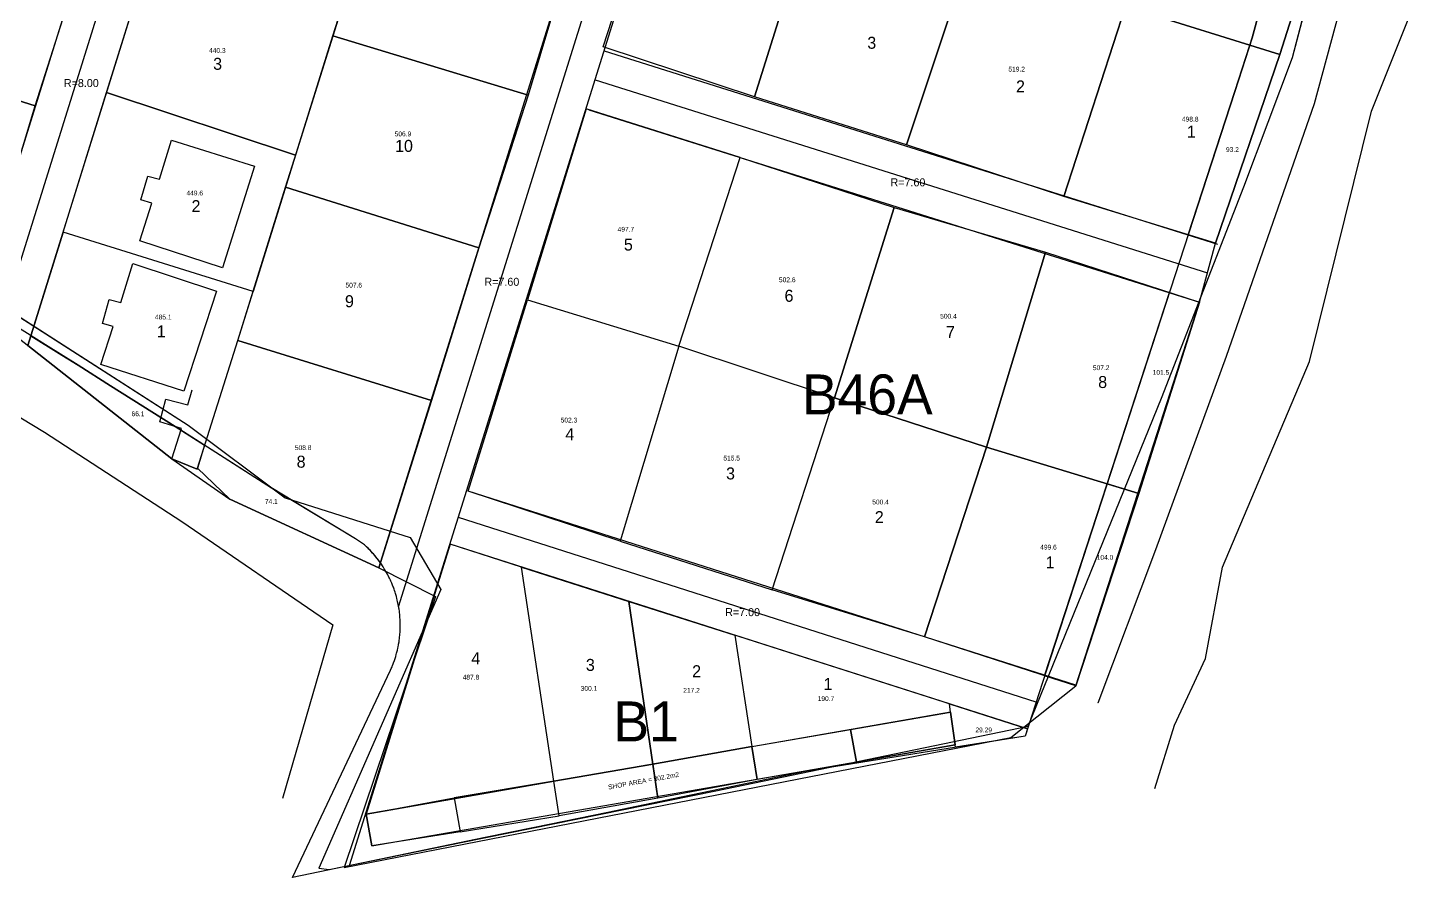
# Model space of a CAD drawing. Header units: inches. Extents: x 461960 to 463067, y 992848 to 993579.
# Drawn here: x 462524.5 to 462696.8, y 993022.9 to 993129.2 of the extents above; entities that cross this region are included whole.
import ezdxf

# ---------------------------------------------------------------- set-up
doc = ezdxf.new("R2010")
doc.units = ezdxf.units.IN
doc.header["$MEASUREMENT"] = 0
for name, color, linetype in [('bulding', 56, 'Continuous'), ('fence', 6, 'Continuous'), ('green', 90, 'Continuous'), ('road', 1, 'Continuous'), ('text', 55, 'Continuous')]:
    doc.layers.add(name, color=color, linetype=linetype)
doc.layers.add('H', color=7, linetype='Continuous', lineweight=100)
doc.layers.add('R', color=2, linetype='Continuous', lineweight=30)

msp = doc.modelspace()

# ---------------------------------------------------------------- linework, layer by layer
at = {"color": 3}
for p, q in [((462682.5546, 993125.4611), (462708.495, 993223.7253)), ((462676.4611, 993109.2589), (462682.5546, 993125.4611)), ((462666.1759, 993082.845), (462676.4611, 993109.2589)), ((462516.597, 993097.3723), (462544.547, 993079.4596)), ((462649.5348, 993041.8102), (462666.1759, 993082.845)), ((462544.547, 993079.4596), (462556.6602, 993070.3736)), ((462556.6602, 993070.3736), (462572.2714, 993065.4391)), ((462572.2714, 993065.4391), (462576.0969, 993058.9)), ((462576.0969, 993058.9), (462560.8589, 993024.0847)), ((462610.5019, 993033.7558), (462649.5348, 993041.8102)), ((462578.8471, 993027.3057), (462610.5019, 993033.7558)), ((462562.1633, 993023.9185), (462578.8471, 993027.3057)), ((462560.8589, 993024.0847), (462562.1633, 993023.9185))]:
    msp.add_line(p, q, dxfattribs=at)
at = {"color": 3, "lineweight": 30}
msp.add_lwpolyline([(462397.1874, 993134.6439), (462419.1165, 993130.6922), (462453.1739, 993121.9635), (462454.0673, 993121.8876), (462482.1223, 993113.1033), (462511.1719, 993100.8413), (462516.597, 993097.3723), (462544.547, 993079.4596), (462556.6602, 993070.3736), (462572.2714, 993065.4391), (462576.0969, 993058.9), (462560.8589, 993024.0847), (462562.1633, 993023.9185), (462578.8471, 993027.3057), (462610.5019, 993033.7558), (462649.5348, 993041.8102), (462666.1759, 993082.845), (462676.4611, 993109.2589), (462682.5546, 993125.4611), (462708.495, 993223.7253)], dxfattribs=at)
at = {"layer": 'bulding', "color": 34, "lineweight": 30}
for points in [[(462683.8168604983, 993151.1171109681), (462688.5039, 993149.5455), (462680.9569, 993125.807), (462677.2253091141, 993126.9709167371), (462677.5263, 993127.8958999999), (462683.8168604983, 993151.1171109681)], [(462677.2253091141, 993126.9709167371), (462680.9569, 993125.807), (462672.9219, 993102.209), (462669.5107357579, 993103.2623809855), (462675.3437999999, 993121.1887999997)], [(462667.1687318712, 993096.0648358763), (462670.9185, 993094.8472), (462663.3345, 993070.9242), (462659.3793845006, 993072.1262850532)], [(462659.3793845006, 993072.1262850532), (462663.3345, 993070.9242), (462655.474, 993046.8756), (462651.5755954814, 993048.1341410151)]]:
    msp.add_lwpolyline(points, close=True, dxfattribs=at)
at = {"layer": 'bulding', "color": 17, "extrusion": (0.07285852026319359, 0.01007929341606374, 0.9972913535518548)}
for points, elevation in [([(920349.5068452175, -592473.7729973481), (920353.971107388, -592475.9252410629), (920354.5645727463, -592474.5898386028), (920357.3910031029, -592475.8705520178), (920356.8116081432, -592477.2712316376), (920361.4319117834, -592479.4454071139), (920356.8029459072, -592489.2829336372), (920344.7425633357, -592483.5773037042)], 46175.68001890543), ([(920334.8406752418, -592466.8208842081), (920339.3644770987, -592468.9913819472), (920339.892186527, -592467.7233466611), (920342.7847526028, -592468.9389606587), (920342.1989114489, -592470.3333352128), (920346.8252814941, -592472.5115479982), (920341.9696969634, -592482.4093694987), (920330.1359330463, -592476.6434445885)], 46175.72413639731)]:
    msp.add_lwpolyline(points, close=True, dxfattribs=dict(at, elevation=elevation))
at = {"layer": 'bulding', "color": 34, "lineweight": 30, "elevation": 2465.6456}
for points in [[(462524.8623885949, 993090.654128563), (462528.7355, 993088.2284500003), (462530.7638999997, 993086.9560000002), (462534.8164999997, 993084.4048999995), (462538.8653999995, 993081.8476), (462541.1268368078, 993080.4143689987), (462542.9080477717, 993079.2854907722), (462546.5861956078, 993076.9463872019), (462545.6461, 993073.9688), (462542.4876, 993075.2415), (462524.4805203394, 993089.4284362121)], [(462545.6876458063, 993074.1003890217), (462549.736, 993070.2202), (462568.3778, 993061.6248), (462568.5700070042, 993062.2393510042), (462567.8707999997, 993063.1495999992), (462567.3616499999, 993063.7225500001), (462566.5692999996, 993064.4929000009), (462565.4556999998, 993065.2363000009), (462554.9652000004, 993071.5923999995), (462546.9512999998, 993076.7141999993), (462546.586195607, 993076.9463871991)]]:
    msp.add_lwpolyline(points, close=True, dxfattribs=at)
at = {"layer": 'bulding', "color": 17}
for points, elevation in [([(462544.4823, 993082.0289), (462545.0420801089, 993083.8755653264)], 2472.2853), ([(462545.6461, 993073.9688), (462542.4876, 993075.2415), (462543.6858, 993079.0432), (462540.9817, 993079.8856), (462541.7545, 993082.7011), (462544.4823, 993082.0289)], 2472.7963), ([(462545.6461, 993073.9688), (462545.6844, 993074.1035)], 2472.7963), ([(462578.5086, 993028.6095), (462590.8867, 993030.6349), (462590.2319, 993034.9603), (462577.7781, 993032.8669)], 2469.4683)]:
    msp.add_lwpolyline(points, dxfattribs=dict(at, elevation=elevation))
for points, elevation in [([(462627.328, 993041.3981), (462639.8239, 993043.5997), (462640.4049, 993039.4949), (462628.0503, 993037.3133)], 2466.1993), ([(462615.0024, 993039.278), (462627.328, 993041.3981), (462628.0503, 993037.3133), (462615.6327, 993035.1662)], 2467.2523), ([(462602.6093, 993037.0786), (462615.0024, 993039.278), (462615.6327, 993035.1662), (462603.2346, 993032.8336)], 2467.7273)]:
    msp.add_lwpolyline(points, close=True, dxfattribs=dict(at, elevation=elevation))
at = {"layer": 'bulding', "color": 17, "lineweight": 30}
for points, elevation in [([(462627.328, 993041.3981), (462639.8239, 993043.5997), (462640.4049, 993039.4949), (462628.0503, 993037.3133)], 2466.1993), ([(462615.0024, 993039.278), (462627.328, 993041.3981), (462628.0503, 993037.3133), (462615.6327, 993035.1662)], 2467.2523), ([(462602.6093, 993037.0786), (462615.0024, 993039.278), (462615.6327, 993035.1662), (462603.2346, 993032.8336)], 2467.7273), ([(462567.503, 993026.8844), (462566.7627, 993030.8306), (462577.7781, 993032.8669), (462578.5086, 993028.6095)], 2469.6943), ([(462567.503, 993026.8844), (462566.7627, 993030.8306), (462577.7781, 993032.8669), (462578.5086, 993028.6095)], 2469.6943)]:
    msp.add_lwpolyline(points, close=True, dxfattribs=dict(at, elevation=elevation))
for points, elevation in [([(462590.2319, 993034.9603), (462602.6093, 993037.0786), (462603.2346, 993032.8336), (462590.8867, 993030.6349)], 2468.6233), ([(462590.2319, 993034.9603), (462602.6093, 993037.0786), (462603.2346, 993032.8336), (462590.8867, 993030.6349)], 2468.6233), ([(462578.5086, 993028.6095), (462590.8867, 993030.6349), (462590.2319, 993034.9603), (462577.7781, 993032.8669)], 2469.4683)]:
    msp.add_lwpolyline(points, dxfattribs=dict(at, elevation=elevation))
at = {"layer": 'fence', "color": 6, "lineweight": 30, "elevation": 2483.589}
msp.add_lwpolyline([(462517.9263, 993094.5922), (462542.4876, 993075.2415), (462542.4876, 993075.2415), (462549.736, 993070.2202), (462568.3778, 993061.6248), (462575.4415922845, 993058.049733801), (462564.0209, 993024.1617), (462647.3424, 993040.4124), (462655.474, 993046.8756), (462670.9185, 993094.8472), (462672.9219, 993102.209), (462680.9569, 993125.807), (462688.5039, 993149.5455), (462690.5391, 993156.1141), (462694.954, 993170.5613), (462696.6813, 993178.1751), (462699.6766, 993189.28)], dxfattribs=at)
at = {"layer": 'fence', "color": 1}
for points, elevation in [([(462669.7007, 993155.8504), (462688.5039, 993149.5455), (462680.9569, 993125.807), (462661.6891, 993131.8168)], 2462.6073), ([(462596.4074, 993126.7788), (462604.1813982499, 993150.8021198717), (462622.8646, 993144.5583), (462615.329, 993120.5327)], 2469.1913), ([(462568.7171107272, 993147.3481372219), (462592.7483, 993139.8621), (462587.0253, 993120.7382), (462562.6331063153, 993128.1349909621)], 2465.6456), ([(462622.8646, 993144.5583), (462642.3001, 993138.5842), (462634.3068, 993114.5201), (462615.329, 993120.5327)], 2467.3513), ([(462642.3001, 993138.5842), (462661.6891, 993131.8168), (462653.9963, 993108.0533), (462634.3068, 993114.5201)], 2467.0373), ([(462661.6891, 993131.8168), (462680.9569, 993125.807), (462672.9219, 993102.209), (462653.9963, 993108.0533)], 2466.5283), ([(462501.7267, 993126.8736), (462496.7234, 993111.8923), (462495.3901, 993107.1003), (462517.9263, 993094.5922), (462525.4103, 993119.4054)], 2466.3183), ([(462580.8768875203, 993101.6243167383), (462556.6936, 993109.2363), (462558.0663773185, 993113.5821505142), (462562.6331063153, 993128.1349909621), (462587.0253, 993120.7382), (462580.8798, 993101.6234)], 2465.284233722611), ([(462594.2560240449, 993119.0111460356), (462586.9439, 993095.1372), (462605.8686, 993089.3391), (462613.5189, 993112.9488)], 2469.5783), ([(462613.5189, 993112.9488), (462632.7705, 993106.7071), (462625.3268974501, 993082.875164399), (462605.8686, 993089.3391)], 2467.7823), ([(462574.9249, 993082.5581), (462550.741, 993090.0443), (462556.6936, 993109.2363), (462580.8798, 993101.6234)], 2470.9613), ([(462632.7705, 993106.7071), (462651.6781, 993101.095), (462644.3072, 993076.7072), (462625.3268974501, 993082.875164399)], 2466.8413), ([(462651.6781, 993101.095), (462670.9185, 993094.8472), (462663.3345, 993070.9242), (462644.3072, 993076.7072)], 2465.5253), ([(462598.5065, 993064.9813), (462579.5116, 993071.1983), (462586.9439, 993095.1372), (462605.8686, 993089.3391)], 2464.4893), ([(462550.741, 993090.0443), (462574.9249, 993082.5581), (462568.3778, 993061.6248), (462549.736, 993070.2202), (462545.6844, 993074.1035)], 2465.6456), ([(462625.3268974501, 993082.875164399), (462605.8686, 993089.3391), (462598.5065, 993064.9813), (462617.5211, 993058.8964)], 2464.4893), ([(462636.5569, 993052.9827), (462617.5211, 993058.8964), (462625.3268974501, 993082.875164399), (462644.3072, 993076.7072)], 2464.4893), ([(462655.474, 993046.8756), (462636.5569, 993052.9827), (462644.3072, 993076.7072), (462663.3345, 993070.9242)], 2464.4893)]:
    msp.add_lwpolyline(points, close=True, dxfattribs=dict(at, elevation=elevation))
at = {"layer": 'fence', "color": 126}
for points, elevation in [([(462507.5255, 993145.9699), (462503.9627, 993134.054), (462501.7267, 993126.8736), (462525.4103, 993119.4054), (462531.4626, 993138.3529)], 2473.6983), ([(462534.3378, 993121.0676), (462557.9517797291, 993113.2193648053), (462552.6477867769, 993096.1920424694), (462528.8934641659, 993103.5927753932)], 2465.6456), ([(462552.6477867793, 993096.192042477), (462528.8934641659, 993103.5927753932), (462524.4805203394, 993089.4284362121), (462542.4876, 993075.2415), (462545.6461, 993073.9688), (462545.6844, 993074.1035), (462550.741, 993090.0443)], 2465.6456), ([(462577.2589162771, 993064.5694094138), (462566.7627, 993030.8306), (462590.2319, 993034.9603), (462586.1808134971, 993061.7204856463)], 2464.4893), ([(462586.1808134971, 993061.7204856463), (462599.6111574871, 993057.43193297), (462602.6093, 993037.0786), (462590.2319, 993034.9603)], 2464.4893), ([(462599.6111574871, 993057.43193297), (462612.8685003747, 993053.1986226867), (462615.0024, 993039.278), (462602.6093, 993037.0786)], 2464.4893), ([(462639.8239, 993043.5997), (462639.7008080036, 993044.6305796956), (462612.8685003747, 993053.1986226867), (462615.0024, 993039.278)], 2466.1993), ([(462639.7008080036, 993044.6305796956), (462649.457742715, 993041.515013296), (462649.1612, 993040.5881999992), (462640.4490927519, 993039.1826755457), (462640.4049, 993039.4949), (462639.8239, 993043.5997)], 2464.4893)]:
    msp.add_lwpolyline(points, close=True, dxfattribs=dict(at, elevation=elevation))
at = {"layer": 'fence', "color": 1, "elevation": 2465.6456}
msp.add_lwpolyline([(462539.511, 993137.7831), (462563.2991052532, 993130.2382003182), (462557.9517797291, 993113.2193648053), (462534.3378, 993121.0676), (462539.511, 993137.7831)], dxfattribs=at)
at = {"layer": 'green', "color": 74, "elevation": 2464.4893}
msp.add_lwpolyline([(462566.7627, 993030.8306), (462567.503, 993026.8844), (462640.4049, 993039.4949), (462639.8239, 993043.5997)], close=True, dxfattribs=at)
at = {"layer": 'R'}
msp.add_polyline3d([(462695.0469000004, 993192.5721000005, 0), (462677.5263, 993127.8958999999, 0), (462675.3437999999, 993121.1887999997, 0), (462651.7522, 993048.6861000005, 0), (462649.1612, 993040.5881999992, 0), (462622.1030000001, 993036.2228999995, 0), (462621.6575999996, 993036.1396999992, 0), (462605.1343999999, 993032.7301000003, 0), (462596.9780000001, 993031.0470000003, 0), (462587.8026999999, 993029.1536999997, 0), (462581.6617000001, 993027.8864999991, 0), (462581.6617000001, 993027.8864999991, 0), (462557.5607000003, 993022.9133000001, 0), (462569.8284, 993048.8385000005, 0), (462569.9119999995, 993049.0249000005, 0), (462570.0122999996, 993049.2613999993, 0), (462570.0679000001, 993049.398, 0), (462570.1612, 993049.6373999994, 0), (462570.2078, 993049.7617000006, 0), (462570.3004000001, 993050.0223999992, 0), (462570.3481000001, 993050.1635999996, 0), (462570.4267999995, 993050.4081999995, 0), (462570.4707000004, 993050.5518999994, 0), (462570.5420000004, 993050.7986999992, 0), (462570.5811999999, 993050.9426000006, 0), (462570.6451000003, 993051.1914000008, 0), (462570.6807000004, 993051.3391999993, 0), (462570.7369999997, 993051.5898000002, 0), (462570.7671999997, 993051.7340999991, 0), (462570.8161000004, 993051.9863000009, 0), (462570.8372, 993052.1030000001, 0), (462570.8839999996, 993052.3897999991, 0), (462570.9057999998, 993052.5376999993, 0), (462570.9393999996, 993052.7924000006, 0), (462570.9567999998, 993052.9421999995, 0), (462570.9826999996, 993053.1977999993, 0), (462570.9955000002, 993053.3456999995, 0), (462571.0137999998, 993053.6019000001, 0), (462571.0223000003, 993053.7537999991, 0), (462571.0328000002, 993054.0105000008, 0), (462571.0367000001, 993054.1583999991, 0), (462571.0398000004, 993054.4434999991, 0), (462571.0389999999, 993054.5670999996, 0), (462571.0340999998, 993054.8238999993, 0), (462571.0290999999, 993054.9717999995, 0), (462571.0165999997, 993055.2283999994, 0), (462571.0069000004, 993055.3802000005, 0), (462570.9866000004, 993055.6362999994, 0), (462570.9726, 993055.7843999993, 0), (462570.9446999999, 993056.0396999996, 0), (462570.9260999998, 993056.1894000005, 0), (462570.8904999997, 993056.4438000005, 0), (462570.8674999997, 993056.5914999992, 0), (462570.8218999999, 993056.8585999999, 0), (462570.7966999998, 993056.9930000007, 0), (462570.7459000004, 993057.2447999995, 0), (462570.7143000001, 993057.3906999994, 0), (462570.6560000004, 993057.6409000009, 0), (462570.6190999998, 993057.7887999993, 0), (462570.5532, 993058.0371000003, 0), (462570.5131999999, 993058.1794000007, 0), (462570.4400000004, 993058.4255999997, 0), (462570.3947999999, 993058.5695999991, 0), (462570.3141999999, 993058.8135000002, 0), (462570.2655999996, 993058.9536000006, 0), (462570.1776000001, 993059.1955999993, 0), (462570.1238000002, 993059.3366, 0), (462570.0286999997, 993059.5753000006, 0), (462569.9710999997, 993059.7138, 0), (462569.8689000001, 993059.9495000001, 0), (462569.8073000005, 993060.0859999992, 0), (462569.6980999997, 993060.3184999991, 0), (462569.6316, 993060.4546000008, 0), (462569.5153999999, 993060.6837000009, 0), (462569.4461000003, 993060.8154000007, 0), (462569.3230999997, 993061.0409999993, 0), (462569.2560999999, 993061.1600000001, 0), (462569.1191999996, 993061.3940999992, 0), (462569.0427999999, 993061.5203000009, 0), (462568.9066000003, 993061.7380999997, 0), (462568.8234000001, 993061.8669000007, 0), (462568.6805999996, 993062.0803999994, 0), (462568.5961999996, 993062.2026000004, 0), (462568.4471000005, 993062.4118000008, 0), (462568.358, 993062.5328000002, 0), (462568.2027000003, 993062.7374000009, 0), (462568.1103999997, 993062.8553999998, 0), (462567.949, 993063.0552999992, 0), (462567.8707999997, 993063.1495999992, 0), (462567.6853, 993063.3659000006, 0), (462567.5866, 993063.4774999991, 0), (462567.4134999998, 993063.6674000006, 0), (462567.3097999999, 993063.7776999995, 0), (462567.1310999999, 993063.9622000009, 0), (462567.0252, 993064.0683999993, 0), (462566.841, 993064.2475000005, 0), (462566.5692999996, 993064.4929000009, 0), (462565.9463, 993064.9390999991, 0), (462565.4556999998, 993065.2363000009, 0), (462555.0548, 993071.5379000008, 0), (462554.9652000004, 993071.5923999995, 0), (462550.9884000001, 993074.1382999998, 0), (462546.9512999998, 993076.7141999993, 0), (462542.9104000004, 993079.284, 0), (462538.8653999995, 993081.8476, 0), (462534.8164999997, 993084.4048999995, 0), (462530.7638999997, 993086.9560000002, 0), (462526.7071000002, 993089.5009000003, 0), (462522.6464999998, 993092.0394000001, 0)], dxfattribs=at)
at = {"layer": 'road', "color": 63}
msp.add_line((462639.8239, 993043.5997, 2465.3203), (462640.4049, 993039.4949, 2464.9923), dxfattribs=at)
at = {"layer": 'road', "color": 65}
for points, elevation in [([(462726.5415, 993278.5055), (462721.6583, 993254.0697), (462715.139, 993232.8582), (462708.1581, 993203.7372), (462700.9407, 993177.2696), (462692.0558, 993144.7782), (462685.2805, 993119.6506), (462674.2829, 993088.0579), (462665.4426, 993063.8824), (462658.2136, 993044.7238), (462658.2136, 993044.7238), (462658.2136, 993044.7238), (462658.2136, 993044.7238), (462658.2136, 993044.7238)], 2443.192), ([(462665.3691, 993034.0522), (462667.797, 993041.9644), (462671.6828, 993050.2812), (462673.8198, 993061.6965), (462684.6832, 993087.4121), (462692.4438, 993118.7445), (462702.3024, 993143.5008), (462712.5901, 993173.885), (462720.2953, 993202.5409), (462728.2987, 993231.0119), (462731.2036, 993251.4058), (462733.895, 993277.1217)], 2469.748), ([(462249.2342, 993163.1403), (462278.5984, 993154.8931), (462301.131, 993149.3092), (462324.0465, 993143.5448), (462347.0708, 993137.8189), (462370.4454, 993133.1344), (462392.2943, 993127.7565), (462417.8051, 993122.5825), (462447.1555, 993113.8474), (462470.9894, 993105.9321), (462508.4639, 993089.5663), (462526.5675, 993078.6002), (462543.7207, 993067.4119), (462562.6289, 993054.5131), (462556.3033456162, 993032.7737389958)], 2483.704)]:
    msp.add_lwpolyline(points, dxfattribs=dict(at, elevation=elevation))
at = {"layer": 'road', "color": 251}
for points, elevation in [([(462517.7368994257, 993094.6784241307), (462555.0331040008, 993214.3890102004)], 2465.6456), ([(462521.3550394435, 993092.8440804923), (462558.8520520004, 993213.1992051002)], 2465.6456), ([(462524.4805203394, 993089.4284362121), (462562.671, 993212.0094)], 2465.6456), ([(462570.8391343156, 993056.7576507506), (462615.6482118607, 993200.2811272915)], 2465.6456), ([(462568.3778, 993061.6248), (462610.7241, 993197.26)], 2465.6456), ([(462564.7144434715, 993024.3894626915), (462617.9787521058, 993194.995044631)], 2465.6456), ([(462596.5212876443, 993126.2667854034), (462673.2032977404, 993102.0956273663)], 2469.1913), ([(462595.3888057202, 993122.6394457709), (462671.9171081119, 993098.5167383837)], 2469.1913), ([(462594.6069, 993118.9016), (462670.9185, 993094.8472)], 2469.1913), ([(462655.4934216343, 993046.9359248322), (462579.5116, 993071.1983)], 2464.4893), ([(462650.5243354593, 993044.848537567), (462578.3020096348, 993067.9104374656)], 2464.4893), ([(462649.457742715, 993041.515013296), (462577.2589162771, 993064.5694094138)], 2464.4893)]:
    msp.add_lwpolyline(points, dxfattribs=dict(at, elevation=elevation))

# ---------------------------------------------------------------- texts
at = {"color": 3, "insert": (462642.9284051466, 993041.6575025673), "char_height": 0.6, "width": 2.865694024018012, "attachment_point": 1}
msp.add_mtext('{\\C6;29.29}', dxfattribs=at)
at = {"layer": 'H', "color": 20, "lineweight": 25, "attachment_point": 1}
for s, insert, char_height, width in [('{\\C2;3}', (462629.4132551032, 993128.0335014672), 1.5, 3.69790948566515), ('{\\C2;3}', (462547.6529379751, 993125.4011016258), 1.5, 3.69790948566515), ('{\\C2;2}', (462648.0037980543, 993122.5750461307), 1.5, 3.69790948566515), ('{\\C2;1}', (462669.3619866655, 993116.9212097464), 1.5, 3.69790948566515), ('{\\C2;10}', (462570.3902309377, 993115.1373226356), 1.5, 3.69790948566515), ('{\\C2;2}', (462544.9463707274, 993107.6068309388), 1.5, 3.69790948566515), ('{\\C2;5}', (462598.9942303627, 993102.8038102598), 1.5, 3.69790948566515), ('{\\C2;6}', (462619.0696643651, 993096.4018237764), 1.5, 3.69790948566515), ('{\\C2;9}', (462564.1293151397, 993095.7161248763), 1.5, 3.69790948566515), ('{\\C2;1}', (462540.6093020128, 993091.945557151), 1.5, 3.69790948566515), ('{\\C2;7}', (462639.2510339261, 993091.8516533747), 1.5, 3.69790948566515), ('{\\C5;B46A}', (462621.2339518105, 993085.8091341864), 5, 12.84108878014376), ('{\\C2;8}', (462658.2735755842, 993085.6131766493), 1.5, 3.69790948566515), ('{\\C2;4}', (462591.6752467799, 993079.0911346612), 1.5, 3.69790948566515), ('{\\C2;8}', (462558.0878172555, 993075.650003475), 1.5, 3.69790948566515), ('{\\C2;3}', (462611.7604189191, 993074.1782625281), 1.5, 3.69790948566515), ('{\\C2;2}', (462630.3509618702, 993068.7198071916), 1.5, 3.69790948566515), ('{\\C2;1}', (462651.7091504814, 993063.0659708073), 1.5, 3.69790948566515), ('{\\C2;4}', (462579.925011242, 993051.0732405463), 1.5, 3.69790948566515), ('{\\C2;3}', (462594.2392968284, 993050.241965982), 1.5, 3.69790948566515), ('{\\C2;2}', (462607.5205987235, 993049.4500418107), 1.5, 3.69790948566515), ('{\\C2;1}', (462623.9515019269, 993047.857851837), 1.5, 3.69790948566515), ('{\\C5;B1}', (462597.6813036528, 993044.9204711437), 5, 12.84108878014376)]:
    msp.add_mtext(s, dxfattribs=dict(at, insert=insert, char_height=char_height, width=width))
at = {"layer": 'text', "color": 3, "width": 2.865694024018012, "attachment_point": 1}
for s, insert, char_height in [('440.3', (462547.141429549, 993126.6245877118), 0.6), ('519.2', (462647.050359012, 993124.2860944071), 0.6), ('{\\C4;R=8.00}', (462529.0018670658, 993122.7467488145), 1), ('498.8', (462668.7392003614, 993118.0330413849), 0.6), ('506.9', (462570.338193389, 993116.1900068942), 0.6), ('{\\C1;93.2}', (462674.2457412838, 993114.2300415139), 0.6), ('{\\C4;R=7.60}', (462632.3216692504, 993110.3306360411, 2469.1913), 1), ('{\\C6;449.6}', (462544.3161325341, 993108.7961025077), 0.6), ('497.7', (462598.2050802818, 993104.2647723636), 0.6), ('{\\C6;R=7.60}', (462581.5673556441, 993097.89875481, 2465.6456), 1), ('502.6', (462618.3726375971, 993097.9435234973), 0.6), ('507.6', (462564.1941770092, 993097.2742948789), 0.6), ('{\\C6;485.1}', (462540.3824195755, 993093.2896921318), 0.6), ('500.4', (462638.5166157863, 993093.3863419341), 0.6), ('507.2', (462657.6126726843, 993086.9496047222), 0.6), ('{\\C1;101.5}', (462665.0816042116, 993086.3649573347), 0.6), ('{\\C1;66.1}', (462537.4505152375, 993081.1893754632, -4935.8169), 0.6), ('502.3', (462591.0886582106, 993080.4001551273), 0.6), ('508.8', (462557.8663725881, 993076.951974813), 0.6), ('515.5', (462611.4269378972, 993075.6467664416), 0.6), ('{\\C1;74.1}', (462554.1229641207, 993070.2298681583), 0.6), ('500.4', (462630.0340641813, 993070.1575519915), 0.6), ('499.6', (462651.0219051265, 993064.5117318913), 0.6), ('{\\C1;104.0}', (462658.0854856351, 993063.2456642604), 0.6), ('{\\C4;R=7.00}', (462611.6550773242, 993056.5844142234, 2464.4893), 1), ('{\\C6;487.8}', (462578.8439526154, 993048.2525366357), 0.6), ('{\\C6;300.1}', (462593.5960630349, 993046.847613386), 0.6), ('{\\C6;217.2}', (462606.4100938644, 993046.610646202), 0.6), ('{\\C6;190.7}', (462623.2107674143, 993045.5771966433), 0.6)]:
    msp.add_mtext(s, dxfattribs=dict(at, insert=insert, char_height=char_height))
at = {"layer": 'text', "color": 3, "insert": (462596.9744211147, 993034.4872674427), "char_height": 0.6, "width": 11.17942865978694, "attachment_point": 1, "rotation": 10.331083160312547}
msp.add_mtext('SHOP AREA = 302.2m2', dxfattribs=at)

doc.saveas('drawing.dxf')
